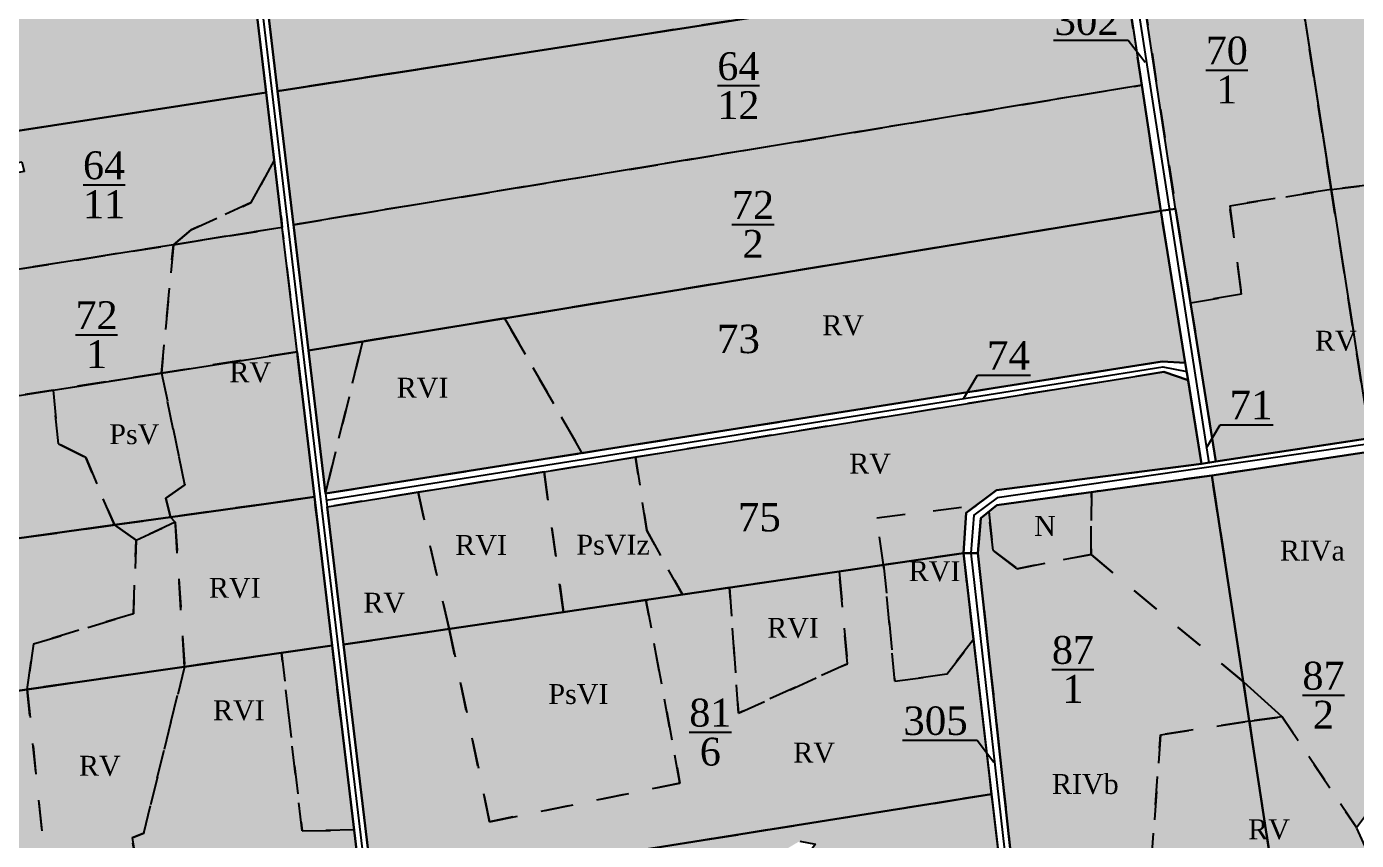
# Model space of a CAD drawing. Header units: millimetres. Extents: x 1380 to 3497, y 917 to 2357.
# Drawn here: x 2198.3 to 2666.4, y 1371.3 to 1657.7 of the extents above; entities that cross this region are included whole.
import ezdxf
from ezdxf import colors
from ezdxf.entities.mleader import LeaderData, LeaderLine
from ezdxf.math import Vec2, Vec3

# ---------------------------------------------------------------- set-up
doc = ezdxf.new("R2010")
doc.units = ezdxf.units.MM
doc.linetypes.add('UZYTEK', pattern=[20, 10, -10])
for name, color, linetype in [('DROGI ODSZKODOWANIA', 7, 'Continuous'), ('dzialki', 250, 'Continuous'), ('Num użytków', 250, 'Continuous'), ('Numeracja', 7, 'Continuous'), ('Obreb', 2, 'Continuous'), ('Pokolorwane użytki', 7, 'Continuous'), ('Rowy', 250, 'UZYTEK'), ('Uzytki', 250, 'UZYTEK')]:
    doc.layers.add(name, color=color, linetype=linetype)
doc.styles.add('Całkowite', font='times.ttf', dxfattribs={"height": 10})
doc.styles.add('Uzytki', font='times.ttf', dxfattribs={"height": 7})
doc.styles.add('Ułamki', font='times.ttf', dxfattribs={"height": 14})

# ---------------------------------------------------------------- blocks, each defined once
blk = doc.blocks.new('_None')

msp = doc.modelspace()

# ---------------------------------------------------------------- hatches: boundary and pattern name
at = {"layer": 'Obreb', "true_color": 0xf4ee51}
h = msp.add_hatch(color=41, dxfattribs=at)
h.dxf.hatch_style = 1
h.paths.add_polyline_path([(1843.77, 2075.91), (1839.89, 2076.73), (1821.8, 2074.33), (1789.76, 2070.08), (1739.27, 2064.25), (1569.18, 2044.6), (1564.53, 2044.15), (1500.42, 2035.92), (1473.15, 2032.87), (1468.93, 1980), (1462.92, 1894.61), (1456.31, 1773.44), (1452.55, 1718.71), (1450.66, 1680.7), (1442.54, 1619.86), (1424.58, 1499.01), (1404.87, 1303.08), (1390.68, 1109.1), (1379.54, 977.39), (1416.06, 982.26), (1503.01, 993.87), (1504.63, 994.09), (1506.25, 994.3), (1621.93, 1009.75), (1623.42, 1009.95), (1726.06, 1023.65), (1744.84, 1026.16), (1749.27, 1026.75), (2001.11, 1060.37), (2068.99, 1069.43), (2152.68, 1080.6), (2558.18, 1139.98), (2925.58, 1191.89), (2950.42, 1195.27), (3034.81, 1077.94), (3080.44, 1228.22), (3101.82, 1235.05), (3049.2, 1373.09), (3047.94, 1379.97), (3036.54, 1465.16), (3034.11, 1481.41), (3037.35, 1523.54), (3064.08, 1535.14), (3042.44, 1582.63), (3034.82, 1599.34), (3026.23, 1623.42), (3022.72, 1647.12), (3015.17, 1693.82), (3010.46, 1738.63), (3007.5, 1779.8), (3007.5, 1828.93), (2995.54, 1854.86), (2982.24, 1913.84), (2978.33, 1926.18), (2939.25, 2070.19), (2911.03, 2085.83), (2875.11, 2109.04), (2851.35, 2127.45), (2832.79, 2142.28), (2800.7, 2188.75), (2762.52, 2156.94), (2761.01, 2154.88), (2592.26, 2137.52), (2569.19, 2140.22), (2541.29, 2148.28), (2358.61, 2230.49), (2370.36, 2167.83), (2372.08, 2158.65), (2124.8, 2119.92)])
h.paths.add_polyline_path([(2128.67, 2095.22), (2401.4, 2137.94), (2394.93, 2172.44), (2392, 2188.04), (2532.65, 2124.75), (2564.24, 2115.63), (2592.09, 2112.37), (2774.63, 2131.15), (2780.88, 2139.71), (2795.68, 2152.03), (2814.31, 2125.04), (2835.89, 2107.8), (2860.65, 2088.62), (2898.18, 2064.37), (2917.89, 2053.45), (2954.34, 1919.13), (2958.08, 1907.3), (2971.73, 1846.78), (2982.5, 1823.44), (2982.5, 1778.91), (2985.55, 1736.43), (2990.38, 1690.52), (2998.01, 1643.29), (3001.86, 1617.33), (3011.63, 1589.94), (3019.69, 1572.27), (3030.77, 1547.94), (3018.26, 1542.51), (3013.6, 1540.82), (3008.97, 1480.5), (3011.79, 1461.65), (3023.24, 1376.04), (3025.03, 1366.32), (3069.05, 1250.82), (3060.33, 1248.04), (3025.58, 1133.59), (2961.94, 1222.07), (2922.15, 1216.65), (2554.62, 1164.73), (2149.21, 1105.36), (2065.68, 1094.21), (1997.8, 1085.15), (1745.96, 1051.53), (1741.53, 1050.94), (1722.75, 1048.43), (1620.11, 1034.73), (1618.62, 1034.53), (1502.94, 1019.08), (1501.32, 1018.87), (1499.71, 1018.65), (1412.75, 1007.04), (1407.07, 1006.29), (1415.61, 1107.14), (1429.78, 1300.92), (1449.4, 1495.92), (1467.3, 1616.37), (1475.58, 1678.42), (1477.51, 1717.23), (1481.26, 1771.9), (1487.87, 1893.05), (1493.86, 1978.13), (1496.43, 2010.32), (1503.4, 2011.1), (1567.32, 2019.31), (1571.82, 2019.74), (1742.14, 2039.42), (1792.84, 2045.27), (1825.09, 2049.55), (1838.91, 2051.38), (1843.08, 2050.5)], flags=16)
at = {"layer": 'Pokolorwane użytki', "true_color": 0xffff5c}
h = msp.add_hatch(color=51, dxfattribs=at)
h.dxf.hatch_style = 1
h.paths.add_polyline_path([(2575.66, 1737.41), (2549.8, 1733.65), (2551.95, 1710.32), (2507.75, 1702.66), (2505.01, 1727.14), (2423.83, 1715.35), (2428.56, 1689.55), (2283.05, 1664.68), (2286.6, 1634.97), (2584.18, 1681.13)])
h = msp.add_hatch(color=51, dxfattribs=at)
h.dxf.hatch_style = 1
h.paths.add_polyline_path([(2701.71, 1730.2), (2639.29, 1718.1), (2657.56, 1600.39), (2691.27, 1604.33), (2697.74, 1571.01), (2725.73, 1575.55), (2715.56, 1643.04)])
h = msp.add_hatch(color=51, dxfattribs=at)
h.dxf.hatch_style = 1
h.paths.add_polyline_path([(2639.29, 1718.1), (2585.46, 1707.67), (2602.78, 1593.56), (2608.03, 1560.49), (2625.97, 1563.53), (2621.84, 1594.67), (2657.56, 1600.39)])
at = {"layer": 'Pokolorwane użytki', "true_color": 0x3bd23d}
h = msp.add_hatch(color=93, dxfattribs=at)
h.dxf.hatch_style = 1
h.paths.add_polyline_path([(2279.09, 1664.15), (2265.08, 1662.54), (2258.65, 1691.41), (2057.01, 1662.49), (2057.19, 1649.95), (2153.51, 1667.19), (2154.31, 1663.16), (2056.95, 1645.79), (2055.28, 1599.43), (2282.63, 1634.46)])
at = {"layer": 'Pokolorwane użytki', "true_color": 0xffff5c}
h = msp.add_hatch(color=51, dxfattribs=at)
h.dxf.hatch_style = 1
h.paths.add_polyline_path([(2286.6, 1634.97), (2292.2, 1587.98), (2590.84, 1637.09), (2584.18, 1681.13)])
at = {"layer": 'Pokolorwane użytki', "true_color": 0x3bd23d}
h = msp.add_hatch(color=93, dxfattribs=at)
h.dxf.hatch_style = 1
h.paths.add_polyline_path([(2285.46, 1610.74), (2282.63, 1634.46), (2055.28, 1599.43), (2054.79, 1585.83), (2196.62, 1610.13), (2197.41, 1606.73), (2128.81, 1594.55), (2136.9, 1563.03), (2249.94, 1580.94), (2256.15, 1586.12), (2277.32, 1595.73)])
at = {"layer": 'Pokolorwane użytki', "true_color": 0xffff5c}
h = msp.add_hatch(color=51, dxfattribs=at)
h.dxf.hatch_style = 1
h.paths.add_polyline_path([(2597.54, 1592.82), (2590.84, 1637.09), (2292.2, 1587.98), (2297.48, 1543.76)])
h = msp.add_hatch(color=51, dxfattribs=at)
h.dxf.hatch_style = 1
h.paths.add_polyline_path([(2285.46, 1610.74), (2277.32, 1595.73), (2256.15, 1586.12), (2249.94, 1580.94), (2288.29, 1587.02)])
h = msp.add_hatch(color=51, dxfattribs=at)
h.dxf.hatch_style = 1
h.paths.add_polyline_path([(2728.32, 1558.34), (2725.73, 1575.55), (2697.74, 1571.01), (2691.27, 1604.33), (2657.56, 1600.39), (2671.15, 1512.85), (2725.45, 1521.06), (2734.39, 1519.72)])
h = msp.add_hatch(color=51, dxfattribs=at)
h.dxf.hatch_style = 1
h.paths.add_polyline_path([(2657.56, 1600.39), (2621.84, 1594.67), (2625.97, 1563.53), (2608.03, 1560.49), (2616.89, 1504.66), (2671.15, 1512.85)])
h = msp.add_hatch(color=51, dxfattribs=at)
h.dxf.hatch_style = 1
h.paths.add_polyline_path([(2366.5, 1555.04), (2393.87, 1507.64), (2598.06, 1539.83), (2606.17, 1539.4), (2597.54, 1592.82)])
h = msp.add_hatch(color=51, dxfattribs=at)
h.dxf.hatch_style = 1
h.paths.add_polyline_path([(2288.29, 1587.02), (2249.94, 1580.94), (2245.8, 1535.79), (2293.5, 1543.29)])
at = {"layer": 'Pokolorwane użytki', "true_color": 0x3bd23d}
h = msp.add_hatch(color=93, dxfattribs=at)
h.dxf.hatch_style = 1
h.paths.add_polyline_path([(2249.94, 1580.94), (2136.9, 1563.03), (2142.71, 1519.58), (2207.61, 1529.78), (2245.8, 1535.79)])
at = {"layer": 'Pokolorwane użytki', "true_color": 0xffff5c}
h = msp.add_hatch(color=51, dxfattribs=at)
h.dxf.hatch_style = 1
h.paths.add_polyline_path([(2393.87, 1507.64), (2366.5, 1555.04), (2316.56, 1546.88), (2303.48, 1493.4)])
h = msp.add_hatch(color=51, dxfattribs=at)
h.dxf.hatch_style = 1
h.paths.add_polyline_path([(2316.56, 1546.88), (2297.48, 1543.76), (2303.48, 1493.4)])
h = msp.add_hatch(color=51, dxfattribs=at)
h.dxf.hatch_style = 1
h.paths.add_polyline_path([(2293.5, 1543.29), (2245.8, 1535.79), (2253.96, 1496.43), (2247.34, 1491.81), (2248.87, 1485.07), (2299.6, 1492.17)])
at = {"layer": 'Pokolorwane użytki', "true_color": 0x97d88a}
h = msp.add_hatch(color=73, dxfattribs=at)
h.dxf.hatch_style = 1
h.paths.add_polyline_path([(2245.8, 1535.79), (2207.61, 1529.78), (2209.46, 1510.91), (2219.09, 1506.04), (2229.18, 1482.32), (2248.87, 1485.07), (2247.34, 1491.81), (2253.96, 1496.43)])
at = {"layer": 'Pokolorwane użytki', "true_color": 0xffff5c}
h = msp.add_hatch(color=51, dxfattribs=at)
h.dxf.hatch_style = 1
h.paths.add_polyline_path([(2412.67, 1506.18), (2416.58, 1480.35), (2429.12, 1457.82), (2499.99, 1468.26), (2497.62, 1484.83), (2532.51, 1489.22), (2539.72, 1494.62), (2611.92, 1503.83), (2607.16, 1533.26), (2598.61, 1536.16)])
at = {"layer": 'Pokolorwane użytki', "true_color": 0x3bd23d}
h = msp.add_hatch(color=93, dxfattribs=at)
h.dxf.hatch_style = 1
h.paths.add_polyline_path([(2219.09, 1506.04), (2209.46, 1510.91), (2207.61, 1529.78), (2142.71, 1519.58), (2139.85, 1519.13), (2047.13, 1502.69), (2040.54, 1455.94), (2229.18, 1482.32)])
at = {"layer": 'Pokolorwane użytki', "true_color": 0xffff5c}
h = msp.add_hatch(color=51, dxfattribs=at)
h.dxf.hatch_style = 1
h.paths.add_polyline_path([(2670.66, 1508.03), (2615.51, 1499.76), (2626.61, 1427.18), (2640.33, 1414.76), (2666.43, 1375.9), (2687.18, 1403.25)])
at = {"layer": 'Pokolorwane użytki', "true_color": 0x97d88a}
h = msp.add_hatch(color=73, dxfattribs=at)
h.dxf.hatch_style = 1
h.paths.add_polyline_path([(2416.58, 1480.35), (2412.67, 1506.18), (2380.43, 1500.98), (2387.3, 1451.66), (2416.31, 1455.93), (2429.12, 1457.82)])
at = {"layer": 'Pokolorwane użytki', "true_color": 0xffff5c}
h = msp.add_hatch(color=51, dxfattribs=at)
h.dxf.hatch_style = 1
h.paths.add_polyline_path([(2380.43, 1500.98), (2336.06, 1493.83), (2347.03, 1445.73), (2387.3, 1451.66)])
h = msp.add_hatch(color=51, dxfattribs=at)
h.dxf.hatch_style = 1
h.paths.add_polyline_path([(2615.51, 1499.76), (2573.14, 1493.91), (2572.99, 1471.93), (2626.61, 1427.18)])
h = msp.add_hatch(color=51, dxfattribs=at)
h.dxf.hatch_style = 1
h.paths.add_polyline_path([(2336.06, 1493.83), (2304.04, 1488.66), (2309.82, 1440.25), (2347.03, 1445.73)])
at = {"layer": 'Pokolorwane użytki', "true_color": 0xff3333}
h = msp.add_hatch(color=20, dxfattribs=at)
h.dxf.hatch_style = 1
h.paths.add_polyline_path([(2573.14, 1493.91), (2539.86, 1489.32), (2537.02, 1487.04), (2538.49, 1473.32), (2546.97, 1466.94), (2572.99, 1471.93)])
at = {"layer": 'Pokolorwane użytki', "true_color": 0xffff5c}
h = msp.add_hatch(color=51, dxfattribs=at)
h.dxf.hatch_style = 1
h.paths.add_polyline_path([(2248.87, 1485.07), (2250.58, 1483.28), (2253.86, 1432.43), (2305.83, 1439.9), (2299.6, 1492.17), (2281.82, 1489.68)])
h = msp.add_hatch(color=51, dxfattribs=at)
h.dxf.hatch_style = 1
h.paths.add_polyline_path([(2529.03, 1486.61), (2532.51, 1489.22), (2497.62, 1484.83), (2499.99, 1468.26), (2528.1, 1472.39)])
at = {"layer": 'Pokolorwane użytki', "true_color": 0x97d88a}
h = msp.add_hatch(color=73, dxfattribs=at)
h.dxf.hatch_style = 1
h.paths.add_polyline_path([(2250.58, 1483.28), (2248.87, 1485.07), (2229.18, 1482.32), (2236.84, 1477.03)])
at = {"layer": 'Pokolorwane użytki', "true_color": 0xffff5c}
h = msp.add_hatch(color=51, dxfattribs=at)
h.dxf.hatch_style = 1
h.paths.add_polyline_path([(2628.73, 1413.29), (2626.61, 1427.18), (2572.99, 1471.93), (2546.97, 1466.94), (2538.49, 1473.32), (2537.02, 1487.04), (2534.17, 1484.75), (2533.15, 1472.39), (2549.5, 1323.48), (2594.98, 1330.06), (2591.68, 1335.66), (2576.79, 1343.4), (2576.79, 1363.93), (2594.23, 1363.93), (2597.49, 1408.45)])
at = {"layer": 'Pokolorwane użytki', "true_color": 0x3bd23d}
h = msp.add_hatch(color=93, dxfattribs=at)
h.dxf.hatch_style = 1
h.paths.add_polyline_path([(2235.85, 1451.1), (2236.84, 1477.03), (2229.18, 1482.32), (2040.54, 1455.94), (2036.03, 1423.93), (2063.57, 1419.38), (2063.42, 1405.07), (2154.09, 1418.1), (2198.43, 1424.47), (2200.71, 1440.45)])
at = {"layer": 'Pokolorwane użytki', "true_color": 0xffff5c}
h = msp.add_hatch(color=51, dxfattribs=at)
h.dxf.hatch_style = 1
h.paths.add_polyline_path([(2253.86, 1432.43), (2250.58, 1483.28), (2236.84, 1477.03), (2235.85, 1451.1), (2200.71, 1440.45), (2198.43, 1424.47)])
h = msp.add_hatch(color=51, dxfattribs=at)
h.dxf.hatch_style = 1
h.paths.add_polyline_path([(2503.95, 1427.31), (2522.24, 1429.78), (2531.65, 1442.06), (2528.1, 1472.39), (2499.99, 1468.26)])
h = msp.add_hatch(color=51, dxfattribs=at)
h.dxf.hatch_style = 1
h.paths.add_polyline_path([(2531.65, 1442.06), (2522.24, 1429.78), (2503.95, 1427.31), (2499.99, 1468.26), (2484.37, 1465.95), (2487.23, 1433.49), (2448.89, 1416.09), (2445.72, 1460.26), (2429.12, 1457.82), (2416.31, 1455.93), (2428.27, 1391.51), (2361.27, 1377.9), (2347.03, 1445.73), (2309.82, 1440.25), (2320.24, 1352.89), (2538.01, 1387.59)])
h = msp.add_hatch(color=51, dxfattribs=at)
h.dxf.hatch_style = 1
h.paths.add_polyline_path([(2487.23, 1433.49), (2484.37, 1465.95), (2445.72, 1460.26), (2448.89, 1416.09)])
at = {"layer": 'Pokolorwane użytki', "true_color": 0x97d88a}
h = msp.add_hatch(color=73, dxfattribs=at)
h.dxf.hatch_style = 1
h.paths.add_polyline_path([(2428.27, 1391.51), (2416.31, 1455.93), (2387.3, 1451.66), (2347.03, 1445.73), (2361.27, 1377.9)])
at = {"layer": 'Pokolorwane użytki', "true_color": 0xffff5c}
h = msp.add_hatch(color=51, dxfattribs=at)
h.dxf.hatch_style = 1
h.paths.add_polyline_path([(2239.5, 1373.92), (2235.38, 1372.25), (2240.74, 1340.78), (2316.28, 1352.27), (2313.57, 1375.02), (2295.3, 1374.66), (2287.96, 1437.33), (2253.86, 1432.43)])
h = msp.add_hatch(color=51, dxfattribs=at)
h.dxf.hatch_style = 1
h.paths.add_polyline_path([(2305.83, 1439.9), (2287.96, 1437.33), (2295.3, 1374.66), (2313.57, 1375.02)])
h = msp.add_hatch(color=51, dxfattribs=at)
h.dxf.hatch_style = 1
h.paths.add_polyline_path([(2253.86, 1432.43), (2198.43, 1424.47), (2207.78, 1335.76), (2240.74, 1340.78), (2237.14, 1361.94), (2235.38, 1372.25), (2239.5, 1373.92)])
at = {"layer": 'Pokolorwane użytki', "true_color": 0x97d88a}
h = msp.add_hatch(color=73, dxfattribs=at)
h.dxf.hatch_style = 1
h.paths.add_polyline_path([(2198.43, 1424.47), (2154.09, 1418.1), (2161.34, 1355.19), (2164.34, 1329.15), (2207.78, 1335.76)])
at = {"layer": 'Pokolorwane użytki', "true_color": 0xffff5c}
h = msp.add_hatch(color=51, dxfattribs=at)
h.dxf.hatch_style = 1
h.paths.add_polyline_path([(2626.61, 1427.18), (2628.73, 1413.29), (2640.33, 1414.76)])
h = msp.add_hatch(color=51, dxfattribs=at)
h.dxf.hatch_style = 1
h.paths.add_polyline_path([(2666.43, 1375.9), (2640.33, 1414.76), (2628.73, 1413.29), (2640.45, 1336.63), (2651.34, 1338.32), (2679.06, 1348.43)])
h = msp.add_hatch(color=51, dxfattribs=at)
h.dxf.hatch_style = 1
h.paths.add_polyline_path([(2628.73, 1413.29), (2597.49, 1408.45), (2594.23, 1363.93), (2597.94, 1363.93), (2610.26, 1332.26), (2640.45, 1336.63)])
h = msp.add_hatch(color=51, dxfattribs=at)
h.dxf.hatch_style = 1
h.paths.add_polyline_path([(2456.16, 1362.64), (2470.49, 1371.1), (2475.96, 1369.98), (2468.84, 1360.79), (2446.28, 1342.56), (2428.74, 1331.55), (2411.08, 1314.8), (2451.02, 1324.85), (2455.21, 1337.25), (2519.4, 1362.51), (2528.53, 1320.34), (2545.59, 1322.74), (2538.01, 1387.59), (2320.24, 1352.89), (2326.95, 1296.63), (2334.15, 1304.37), (2401.88, 1313.49), (2407.76, 1316.74), (2432.25, 1339.96)])

# ---------------------------------------------------------------- linework, layer by layer
at = {"layer": 'DROGI ODSZKODOWANIA', "color": 3}
for points in [[(2265.93, 1791.41), (2343.72, 1139.12)], [(2578.14, 1737.7), (2614.41, 1504.24)], [(2303.76, 1491.03), (2598.27, 1537.95), (2606.67, 1536.33)], [(2992.31, 1525.71), (2960.43, 1512.87), (2937.7, 1508.6), (2904.16, 1497.98), (2872.96, 1490.23), (2849.03, 1487.98), (2813.96, 1486.55), (2781.52, 1491.27), (2753.76, 1503.22), (2729.92, 1517.76), (2725.39, 1518.74), (2539.91, 1491.88), (2531.68, 1485.8), (2530.63, 1472.39), (2545.87, 1338.89), (2565.86, 1170.85)]]:
    msp.add_lwpolyline(points, dxfattribs=at)
at = {"layer": 'dzialki'}
for points in [[(2303.48, 1493.4), (2297.48, 1543.76), (2267.91, 1791.69)], [(2341.74, 1138.84), (2337.88, 1171.16), (2331.49, 1224.76), (2323.63, 1290.7), (2323.63, 1290.7), (2323.47, 1292.01), (2323.31, 1293.33), (2316.28, 1352.27), (2305.83, 1439.9), (2299.6, 1492.17), (2293.5, 1543.29), (2288.29, 1587.02), (2282.63, 1634.46), (2275.55, 1693.83)], [(2279.51, 1694.38), (2286.6, 1634.97), (2292.2, 1587.98), (2297.48, 1543.76), (2303.48, 1493.4), (2304.04, 1488.66), (2309.82, 1440.25), (2320.24, 1352.89), (2327.5, 1292.02), (2335.43, 1225.48), (2341.78, 1172.29), (2345.7, 1139.41)], [(2670.66, 1508.03), (2615.51, 1499.76), (2539.86, 1489.32), (2534.17, 1484.75), (2533.15, 1472.39), (2528.1, 1472.39), (2529.03, 1486.61), (2539.72, 1494.62), (2611.92, 1503.83), (2597.54, 1592.82), (2602.78, 1593.56), (2616.89, 1504.66), (2725.45, 1521.06)], [(2671.15, 1512.85), (2616.89, 1504.66), (2611.92, 1503.83), (2539.72, 1494.62), (2529.03, 1486.61), (2528.1, 1472.39), (2533.15, 1472.39), (2534.17, 1484.75), (2539.86, 1489.32), (2615.51, 1499.76), (2670.66, 1508.03)]]:
    msp.add_lwpolyline(points, dxfattribs=at)
for points in [[(2973.7, 1773.47), (2973.41, 1777.47), (2821.6, 1752.1), (2699.49, 1733.91), (2584.83, 1711.62), (2580.61, 1737.99), (2575.66, 1737.41), (2597.54, 1592.82), (2602.78, 1593.56), (2585.46, 1707.67), (2701.71, 1730.2), (2822.42, 1748.18), (2973.7, 1773.47), (2973.41, 1777.47)], [(2286.6, 1634.97), (2279.51, 1694.38), (2575.66, 1737.41), (2584.18, 1681.13), (2286.6, 1634.97)], [(2585.46, 1707.67), (2584.83, 1711.62), (2580.61, 1737.99), (2575.66, 1737.41), (2584.18, 1681.13), (2590.84, 1637.09), (2597.54, 1592.82), (2602.78, 1593.56)], [(2701.71, 1730.2), (2639.29, 1718.1), (2671.15, 1512.85), (2725.45, 1521.06), (2734.39, 1519.72), (2728.32, 1558.34), (2715.56, 1643.04), (2701.71, 1730.2)], [(2585.46, 1707.67), (2639.29, 1718.1), (2671.15, 1512.85), (2616.89, 1504.66), (2602.78, 1593.56), (2585.46, 1707.67)], [(2055.12, 1662.23), (2057.01, 1662.49), (2275.55, 1693.83), (2282.63, 1634.46), (2055.28, 1599.43), (2053.09, 1599.09), (2054.14, 1621.91), (2055.22, 1645.52), (2055.34, 1649.73), (2055.12, 1662.23)], [(2292.2, 1587.98), (2286.6, 1634.97), (2584.18, 1681.13), (2590.84, 1637.09), (2292.2, 1587.98)], [(2053.09, 1599.09), (2055.28, 1599.43), (2282.63, 1634.46), (2288.29, 1587.02), (2249.94, 1580.94), (2136.9, 1563.03), (2134.26, 1562.75), (2051.48, 1550.03), (2048.71, 1549.61), (2051.68, 1582.06), (2052.09, 1584.07), (2052.49, 1586.09), (2053.09, 1599.09)], [(2297.48, 1543.76), (2597.54, 1592.82), (2590.84, 1637.09), (2292.2, 1587.98), (2297.48, 1543.76)], [(2297.48, 1543.76), (2303.48, 1493.4), (2598.06, 1539.83), (2606.17, 1539.4), (2597.54, 1592.82), (2297.48, 1543.76)], [(2602.78, 1593.56), (2597.54, 1592.82), (2606.17, 1539.4), (2607.16, 1533.26), (2611.92, 1503.83), (2616.89, 1504.66)], [(2207.61, 1529.78), (2245.8, 1535.79), (2293.5, 1543.29), (2288.29, 1587.02), (2249.94, 1580.94), (2136.9, 1563.03), (2134.26, 1562.75), (2051.48, 1550.03), (2048.71, 1549.61), (2048.25, 1544.55), (2044.42, 1502.62), (2047.13, 1502.69), (2139.85, 1519.13), (2142.71, 1519.58)], [(2044.42, 1502.62), (2047.13, 1502.69), (2139.85, 1519.13), (2142.71, 1519.58), (2207.61, 1529.78), (2245.8, 1535.79), (2293.5, 1543.29), (2299.6, 1492.17), (2281.82, 1489.68), (2248.87, 1485.07), (2229.18, 1482.32), (2040.54, 1455.94), (2037.75, 1455.55), (2044.42, 1502.62)], [(2607.16, 1533.26), (2606.17, 1539.4), (2598.06, 1539.83), (2303.48, 1493.4), (2304.04, 1488.66), (2598.61, 1536.16), (2607.16, 1533.26)], [(2304.04, 1488.66), (2598.61, 1536.16), (2607.16, 1533.26), (2611.92, 1503.83), (2539.72, 1494.62), (2529.03, 1486.61), (2528.1, 1472.39), (2309.82, 1440.25), (2304.04, 1488.66)], [(2615.51, 1499.76), (2670.66, 1508.03), (2696.33, 1345.29), (2640.45, 1336.63), (2615.51, 1499.76)], [(2539.86, 1489.32), (2615.51, 1499.76), (2640.45, 1336.63), (2549.5, 1323.48), (2533.15, 1472.39), (2534.17, 1484.75), (2539.86, 1489.32)], [(2037.75, 1455.55), (2040.54, 1455.94), (2229.18, 1482.32), (2248.87, 1485.07), (2281.82, 1489.68), (2299.6, 1492.17), (2305.83, 1439.9), (2032.76, 1400.66), (2030.03, 1400.94), (2037.75, 1455.55)], [(2309.82, 1440.25), (2528.1, 1472.39), (2538.01, 1387.59), (2320.24, 1352.89), (2309.82, 1440.25)], [(2533.15, 1472.39), (2549.5, 1323.48), (2557.12, 1261.88), (2563.85, 1207.44), (2568.33, 1171.23), (2563.39, 1170.46), (2528.1, 1472.39), (2533.15, 1472.39)], [(2030.03, 1400.94), (2032.76, 1400.66), (2305.83, 1439.9), (2316.28, 1352.27), (2020.79, 1307.31), (2018.31, 1307.33), (2028.58, 1389.41), (2030.03, 1400.94)], [(2320.24, 1352.89), (2538.01, 1387.59), (2545.59, 1322.74), (2327.5, 1292.02), (2320.24, 1352.89)]]:
    msp.add_lwpolyline(points, close=True, dxfattribs=at)
at = {"layer": 'Rowy'}
msp.add_lwpolyline([(2573.14, 1493.91), (2539.86, 1489.32), (2537.02, 1487.04), (2538.49, 1473.32), (2546.97, 1466.94), (2572.99, 1471.93)], close=True, dxfattribs=at)
at = {"layer": 'Uzytki'}
for points in [[(2584.18, 1681.13), (2575.66, 1737.41), (2549.8, 1733.65), (2551.95, 1710.32), (2507.75, 1702.66), (2505.01, 1727.14), (2423.83, 1715.35), (2428.56, 1689.55), (2283.05, 1664.68), (2286.6, 1634.97)], [(2701.71, 1730.2), (2639.29, 1718.1), (2657.56, 1600.39), (2691.27, 1604.33), (2697.74, 1571.01), (2725.73, 1575.55), (2715.56, 1643.04)], [(2639.29, 1718.1), (2585.46, 1707.67), (2602.78, 1593.56), (2608.03, 1560.49), (2625.97, 1563.53), (2621.84, 1594.67), (2657.56, 1600.39)], [(2279.09, 1664.15), (2265.08, 1662.54), (2258.65, 1691.41), (2057.01, 1662.49), (2057.19, 1649.95), (2153.51, 1667.19), (2154.31, 1663.16), (2056.95, 1645.79), (2055.28, 1599.43), (2282.63, 1634.46)], [(2584.18, 1681.13), (2286.6, 1634.97), (2292.2, 1587.98), (2590.84, 1637.09)], [(2285.46, 1610.74), (2282.63, 1634.46), (2055.28, 1599.43), (2054.79, 1585.83), (2196.62, 1610.13), (2197.41, 1606.73), (2128.81, 1594.55), (2136.9, 1563.03), (2249.94, 1580.94), (2256.15, 1586.12), (2277.32, 1595.73)], [(2597.54, 1592.82), (2590.84, 1637.09), (2292.2, 1587.98), (2297.48, 1543.76)], [(2249.94, 1580.94), (2256.15, 1586.12), (2277.32, 1595.73), (2285.46, 1610.74), (2288.29, 1587.02), (2249.94, 1580.94)], [(2285.46, 1610.74), (2277.32, 1595.73), (2256.15, 1586.12), (2249.94, 1580.94), (2288.29, 1587.02)], [(2725.73, 1575.55), (2697.74, 1571.01), (2691.27, 1604.33), (2657.56, 1600.39), (2671.15, 1512.85), (2725.45, 1521.06), (2734.39, 1519.72), (2728.32, 1558.34)], [(2657.56, 1600.39), (2621.84, 1594.67), (2625.97, 1563.53), (2608.03, 1560.49), (2616.89, 1504.66), (2671.15, 1512.85)], [(2598.06, 1539.83), (2606.17, 1539.4), (2597.54, 1592.82), (2366.5, 1555.04), (2393.87, 1507.64)], [(2288.29, 1587.02), (2249.94, 1580.94), (2245.8, 1535.79), (2293.5, 1543.29)], [(2249.94, 1580.94), (2136.9, 1563.03), (2142.71, 1519.58), (2207.61, 1529.78), (2245.8, 1535.79)], [(2366.5, 1555.04), (2316.56, 1546.88), (2303.48, 1493.4), (2393.87, 1507.64)], [(2316.56, 1546.88), (2297.48, 1543.76), (2303.48, 1493.4)], [(2293.5, 1543.29), (2245.8, 1535.79), (2253.96, 1496.43), (2247.34, 1491.81), (2248.87, 1485.07), (2281.82, 1489.68), (2299.6, 1492.17)], [(2207.61, 1529.78), (2209.46, 1510.91), (2219.09, 1506.04), (2229.18, 1482.32), (2248.87, 1485.07), (2247.34, 1491.81), (2253.96, 1496.43), (2245.8, 1535.79), (2207.61, 1529.78)], [(2497.62, 1484.83), (2532.51, 1489.22), (2539.72, 1494.62), (2611.92, 1503.83), (2607.16, 1533.26), (2598.61, 1536.16), (2412.67, 1506.18), (2416.58, 1480.35), (2429.12, 1457.82), (2499.99, 1468.26)], [(2670.66, 1508.03), (2615.51, 1499.76), (2626.61, 1427.18), (2640.33, 1414.76), (2666.43, 1375.9), (2687.18, 1403.25)], [(2416.58, 1480.35), (2412.67, 1506.18), (2380.43, 1500.98), (2387.3, 1451.66), (2429.12, 1457.82)], [(2380.43, 1500.98), (2336.06, 1493.83), (2347.03, 1445.73), (2387.3, 1451.66)], [(2615.51, 1499.76), (2573.14, 1493.91), (2572.99, 1471.93), (2626.61, 1427.18)], [(2336.06, 1493.83), (2304.04, 1488.66), (2309.82, 1440.25), (2347.03, 1445.73)], [(2299.6, 1492.17), (2281.82, 1489.68), (2248.87, 1485.07), (2250.58, 1483.28), (2253.86, 1432.43), (2287.96, 1437.33), (2305.83, 1439.9)], [(2299.6, 1492.17), (2281.82, 1489.68), (2248.87, 1485.07), (2250.58, 1483.28), (2253.86, 1432.43), (2305.83, 1439.9)], [(2499.99, 1468.26), (2497.62, 1484.83), (2532.51, 1489.22), (2529.03, 1486.61), (2528.1, 1472.39), (2499.99, 1468.26)], [(2250.58, 1483.28), (2248.87, 1485.07), (2229.18, 1482.32), (2236.84, 1477.03)], [(2626.61, 1427.18), (2572.99, 1471.93), (2546.97, 1466.94), (2538.49, 1473.32), (2537.02, 1487.04), (2534.17, 1484.75), (2533.15, 1472.39), (2549.5, 1323.48), (2594.98, 1330.06), (2591.68, 1335.66), (2576.79, 1343.4), (2576.79, 1363.93), (2594.23, 1363.93), (2597.49, 1408.45), (2628.73, 1413.29)], [(2200.71, 1440.45), (2235.85, 1451.1), (2236.84, 1477.03), (2229.18, 1482.32), (2040.54, 1455.94), (2032.76, 1400.66), (2198.43, 1424.47)], [(2200.71, 1440.45), (2235.85, 1451.1), (2236.84, 1477.03), (2229.18, 1482.32), (2040.54, 1455.94), (2036.03, 1423.93), (2063.57, 1419.38), (2063.42, 1405.07), (2154.09, 1418.1), (2198.43, 1424.47)], [(2250.58, 1483.28), (2236.84, 1477.03), (2235.85, 1451.1), (2200.71, 1440.45), (2198.43, 1424.47), (2253.86, 1432.43)], [(2528.1, 1472.39), (2499.99, 1468.26), (2503.95, 1427.31), (2522.24, 1429.78), (2531.65, 1442.06)], [(2347.03, 1445.73), (2309.82, 1440.25), (2320.24, 1352.89), (2538.01, 1387.59), (2531.65, 1442.06), (2522.24, 1429.78), (2503.95, 1427.31), (2499.99, 1468.26), (2484.37, 1465.95), (2487.23, 1433.49), (2448.89, 1416.09), (2445.72, 1460.26), (2429.12, 1457.82), (2416.31, 1455.93), (2428.27, 1391.51), (2361.27, 1377.9)], [(2484.37, 1465.95), (2445.72, 1460.26), (2448.89, 1416.09), (2487.23, 1433.49)], [(2416.31, 1455.93), (2387.3, 1451.66), (2347.03, 1445.73), (2361.27, 1377.9), (2428.27, 1391.51)], [(2287.96, 1437.33), (2253.86, 1432.43), (2239.5, 1373.92), (2235.38, 1372.25), (2240.74, 1340.78), (2316.28, 1352.27), (2313.57, 1375.02), (2295.3, 1374.66)], [(2305.83, 1439.9), (2287.96, 1437.33), (2295.3, 1374.66), (2313.57, 1375.02)], [(2253.86, 1432.43), (2198.43, 1424.47), (2207.78, 1335.76), (2240.74, 1340.78), (2235.38, 1372.25), (2239.5, 1373.92)], [(2198.43, 1424.47), (2154.09, 1418.1), (2161.34, 1355.19), (2164.34, 1329.15), (2207.78, 1335.76)], [(2626.61, 1427.18), (2628.73, 1413.29), (2640.33, 1414.76)], [(2666.43, 1375.9), (2640.33, 1414.76), (2628.73, 1413.29), (2640.45, 1336.63), (2651.34, 1338.32), (2679.06, 1348.43)], [(2628.73, 1413.29), (2597.49, 1408.45), (2594.23, 1363.93), (2597.94, 1363.93), (2610.26, 1332.26), (2640.45, 1336.63)], [(2432.25, 1339.96), (2456.16, 1362.64), (2470.49, 1371.1), (2475.96, 1369.98), (2468.84, 1360.79), (2446.28, 1342.56), (2428.74, 1331.55), (2411.08, 1314.8), (2451.02, 1324.85), (2455.21, 1337.25), (2519.4, 1362.51), (2528.53, 1320.34), (2545.59, 1322.74), (2538.01, 1387.59), (2320.24, 1352.89), (2326.95, 1296.63), (2334.15, 1304.37), (2401.88, 1313.49), (2407.76, 1316.74)]]:
    msp.add_lwpolyline(points, close=True, dxfattribs=at)
for points in [[(2249.94, 1580.94), (2245.8, 1535.79)], [(2139.85, 1519.13), (2047.13, 1502.69), (2040.54, 1455.94), (2229.18, 1482.32), (2219.09, 1506.04), (2209.46, 1510.91), (2207.61, 1529.78), (2142.71, 1519.58)]]:
    msp.add_lwpolyline(points, dxfattribs=at)

# ---------------------------------------------------------------- texts
at = {"layer": 'Num użytków', "char_height": 7, "attachment_point": 1, "style": 'Uzytki'}
for s, insert, width in [('RV', (2478.37, 1556.1), 32.8676), ('RV', (2651.83, 1550.65), 27.3667), ('RV', (2269.65, 1539.54), 15.6784), ('RVI', (2328.56, 1534.11), 33.2908), ('PsV', (2227.38, 1517.76), 17.3827), ('RV', (2487.84, 1507.4), 17.6722), ('N\\P', (2552.97, 1485.49), 7.6839), ('RVI', (2349.16, 1478.78), 33.2908), ('PsVIz', (2391.82, 1478.87), 21.3982), ('RIVa', (2639.47, 1476.79), 33.5902), ('RVI', (2508.82, 1469.55), 14.2171), ('RVI', (2262.43, 1463.69), 16.108), ('RV', (2316.84, 1458.46), 18.087), ('RVI', (2458.97, 1449.62), 14.2171), ('PsVI', (2381.96, 1426.34), 21.3982), ('RVI', (2263.89, 1420.62), 16.108), ('RV', (2468.16, 1405.73), 17.6722), ('RV', (2216.71, 1401.09), 24.4365), ('RIVb\\P', (2559.23, 1394.67), 23.555), ('RV', (2628.32, 1378.73), 21.374)]:
    msp.add_mtext(s, dxfattribs=dict(at, insert=insert, width=width))
at = {"layer": 'Numeracja', "attachment_point": 1}
for s, insert, char_height, width, style in [('\\A1;{\\H0.7x;\\S70/1;}', (2613.38, 1654.16), 14, 29.4802, 'Ułamki'), ('\\A1;{\\H0.7x;\\S64/12;}', (2441.44, 1648.66), 14, 25.0178, 'Ułamki'), ('\\A1;{\\H0.7x;\\S64/11;}', (2218.13, 1613.79), 14, 17.7758, 'Ułamki'), ('\\A1;{\\H0.7x;\\S72/2;}', (2446.59, 1599.84), 14, 10.5338, 'Ułamki'), ('\\A1;{\\H0.7x;\\S72/1;}', (2215.51, 1561.04), 14, 14.484, 'Ułamki'), ('73', (2441.32, 1552.79), 10, 17.8306, 'Całkowite'), ('75', (2448.69, 1490.07), 10, 15.8494, 'Całkowite'), ('\\A1;{\\H0.7x;\\S87/1;}', (2559.23, 1443.25), 14, 38.257, 'Ułamki'), ('\\A1;{\\H0.7x;\\S87/2;}', (2647.42, 1434.19), 14, 23.9017, 'Ułamki'), ('\\A1;{\\H0.7x;\\S81/6;}', (2431.57, 1421.18), 14, 23.185, 'Ułamki')]:
    msp.add_mtext(s, dxfattribs=dict(at, insert=insert, char_height=char_height, width=width, style=style))

# ---------------------------------------------------------------- leaders
at = {"layer": 'Numeracja'}
ml = msp.add_multileader_mtext('Standard', dxfattribs=at)
ml.set_content('\\A1;302', color=256, style='Całkowite')
ml.set_leader_properties()
ml.set_arrow_properties(name='NONE')
ml.build(insert=Vec2(0, 0))
ml.multileader.update_dxf_attribs({"text_left_attachment_type": 6, "text_right_attachment_type": 6})
ctx = ml.context
ctx.base_point, ctx.char_height, ctx.plane_origin = Vec3(2559.84, 1652.74), 10, Vec3(2603.79, 1569.97)
ctx.left_attachment, ctx.right_attachment, ctx.text_align_type = 6, 6, 2
notes = []
notes.append((ctx, [(1, (1, 1, 0), (2586.08, 1652.74), (-1, 0), 1.3, [(0, [(2592.02, 1645.08)], 0, [])])]))
ctx.mtext.insert, ctx.mtext.alignment, ctx.mtext.flow_direction = Vec3(2582.78, 1664.74), 3, 5
ml = msp.add_multileader_mtext('Standard', dxfattribs=at)
ml.set_content('\\A1;74', color=256, style='Całkowite')
ml.set_leader_properties()
ml.set_arrow_properties(name='NONE')
ml.build(insert=Vec2(0, 0))
ml.multileader.update_dxf_attribs({"text_left_attachment_type": 6, "text_right_attachment_type": 6})
ctx = ml.context
ctx.base_point, ctx.char_height, ctx.plane_origin = Vec3(2534.37, 1534.99), 10, Vec3(2528.19, 1526.91)
ctx.left_attachment, ctx.right_attachment = 6, 6
notes.append((ctx, [(0, (1, 1, 0), (2533.07, 1534.99), (1, 0), 1.3, [(0, [(2528.19, 1526.91)], 0, [])])]))
ctx.mtext.insert, ctx.mtext.flow_direction = Vec3(2536.37, 1546.99), 5
ml = msp.add_multileader_mtext('Standard', dxfattribs=at)
ml.set_content('\\A1;{\\H1x;71}', color=256, style='Całkowite')
ml.set_leader_properties()
ml.set_arrow_properties(name='NONE')
ml.build(insert=Vec2(0, 0))
ml.multileader.update_dxf_attribs({"text_left_attachment_type": 6, "text_right_attachment_type": 6})
ctx = ml.context
ctx.base_point, ctx.char_height, ctx.plane_origin = Vec3(2619.77, 1517.54), 10, Vec3(2613.59, 1509.46)
ctx.left_attachment, ctx.right_attachment = 6, 6
notes.append((ctx, [(0, (1, 1, 0), (2618.47, 1517.54), (1, 0), 1.3, [(0, [(2613.59, 1509.46)], 0, [])])]))
ctx.mtext.insert, ctx.mtext.flow_direction = Vec3(2621.77, 1529.54), 5
ml = msp.add_multileader_mtext('Standard', dxfattribs=at)
ml.set_content('\\A1;305', color=256, style='Całkowite')
ml.set_leader_properties()
ml.set_arrow_properties(name='NONE')
ml.build(insert=Vec2(0, 0))
ml.multileader.update_dxf_attribs({"text_left_attachment_type": 6, "text_right_attachment_type": 6})
ctx = ml.context
ctx.base_point, ctx.char_height, ctx.plane_origin = Vec3(2507, 1406.45), 10, Vec3(2550.59, 1323.68)
ctx.left_attachment, ctx.right_attachment, ctx.text_align_type = 6, 6, 2
notes.append((ctx, [(1, (1, 1, 0), (2532.87, 1406.45), (-1, 0), 1.3, [(0, [(2538.82, 1398.79)], 0, [])])]))
ctx.mtext.insert, ctx.mtext.alignment, ctx.mtext.flow_direction = Vec3(2529.58, 1418.45), 3, 5
for ctx, leaders in notes:
    for number, flags, end, landing, length, lines in leaders:
        leader = LeaderData()
        leader.index, (leader.has_last_leader_line, leader.has_dogleg_vector, leader.attachment_direction) = number, flags
        leader.last_leader_point, leader.dogleg_vector, leader.dogleg_length = Vec3(end), Vec3(landing), length
        for number, points, colour, breaks in lines:
            line = LeaderLine()
            line.index, line.vertices, line.color, line.breaks = number, Vec3.list(points), colors.encode_raw_color(colour), breaks
            leader.lines.append(line)
        ctx.leaders.append(leader)

doc.saveas('drawing.dxf')
